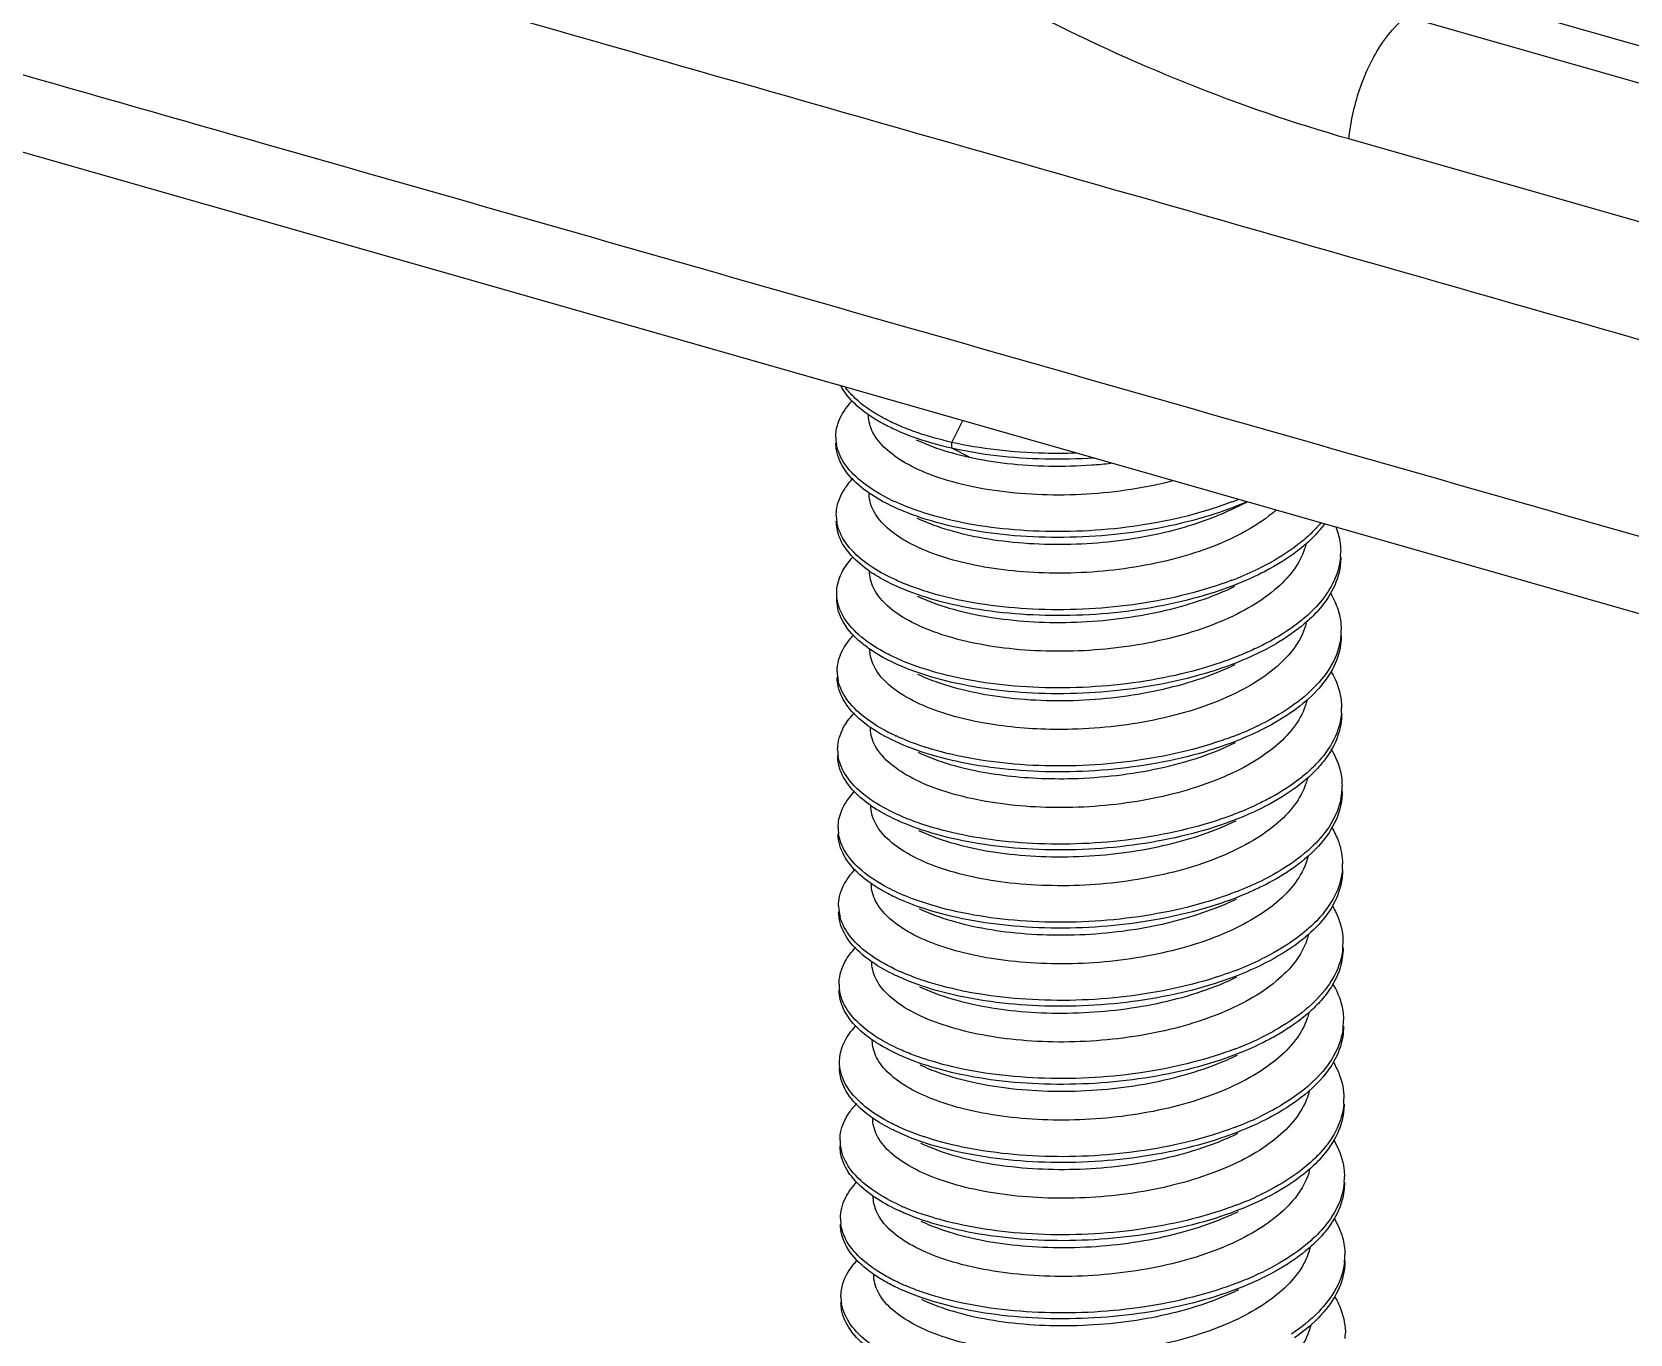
# Model space of a CAD drawing. Header units: millimetres. Extents: x 209 to 585, y 129 to 391.
# Drawn here: x 332.59 to 338.28, y 174.65 to 179.28 of the extents above; entities that cross this region are included whole.
import ezdxf

# ---------------------------------------------------------------- set-up
doc = ezdxf.new("R2010")
doc.units = ezdxf.units.MM
doc.layers.add('06___PRT_ALL_SURFS', color=7, linetype='Continuous')

# ---------------------------------------------------------------- blocks, each defined once
blk = doc.blocks.new('u31')
at = {"color": 7, "linetype": 'Continuous'}
for p, q in [((-14.8985, 25.363), (-82.3451, 44.616)), ((-15.0808, 25.2442), (-82.5045, 44.4907)), ((-15.3428, 24.6875), (-82.7672, 43.9341)), ((-84.5792, 42.5507), (-84.5282, 42.6505)), ((-84.5791, 42.524), (-84.5792, 42.5507)), ((-84.4978, 42.483), (-84.5791, 42.524)), ((-83.2906, 42.2505), (-83.2303, 42.28)), ((-83.1879, 41.2555), (-83.1897, 41.2546))]:
    blk.add_line(p, q, dxfattribs=at)
for centre, radius, start, end in [((-84.9167, 42.5743), 0.1909, 180.03024, 189.99682), ((-84.4325, 43.163), 0.9717, 244.15527, 245.26157), ((-83.8599, 43.7431), 1.5672, 290.87913, 291.98671), ((-84.9057, 42.2204), 0.1999, 180.70085, 188.25372), ((-83.1071, 42.0521), 0.3023, 355.22501, 0.25746), ((-84.5825, 42.5027), 0.6551, 235.55077, 237.15279), ((-83.8178, 43.2881), 1.4607, 290.73657, 295.46585), ((-83.0903, 41.6946), 0.2877, 355.05401, 0.50891), ((-84.9059, 41.5059), 0.1954, 180.1815, 192.46304), ((-83.0942, 41.3398), 0.2937, 355.07071, 0.19722), ((-84.6023, 41.7533), 0.6111, 233.6294, 235.40972), ((-84.4147, 42.1195), 0.9996, 245.04758, 245.26192), ((-83.8189, 42.5878), 1.4742, 290.80496, 295.26451), ((-84.9033, 41.1515), 0.196, 180.72526, 188.39063), ((-83.0979, 40.9826), 0.2995, 349.01761, 0.35253), ((-84.5709, 41.4418), 0.6647, 235.56576, 238.28308), ((-84.9172, 40.7926), 0.18, 179.96467, 188.1781), ((-83.0782, 40.6258), 0.2819, 355.17214, 0.49133), ((-84.8954, 40.4377), 0.1995, 180.38792, 194.92629), ((-83.0923, 40.271), 0.2982, 355.10566, 0.17545), ((-84.5842, 40.7018), 0.6322, 234.84674, 235.43922), ((-83.8085, 41.5091), 1.4637, 290.77595, 295.48815), ((-83.7542, 41.3915), 1.3341, 295.55682, 296.07816), ((-84.399, 41.0721), 1.0231, 245.49949, 245.9194), ((-84.9023, 40.0822), 0.1907, 180.63605, 188.46982), ((-83.0878, 39.9133), 0.2957, 351.04224, 0.43675), ((-83.8026, 41.1452), 1.4552, 291.0683, 295.43457), ((-83.8658, 41.3035), 1.6257, 290.9369, 291.14279), ((-83.0716, 39.5573), 0.2817, 355.10997, 0.40119), ((-83.8058, 40.8005), 1.468, 290.82013, 295.37126), ((-84.8855, 39.3696), 0.2031, 180.61677, 197.39089), ((-83.089, 39.2019), 0.3012, 355.16343, 0.20012), ((-84.5696, 39.6457), 0.6474, 235.51839, 236.02943), ((-84.3881, 40.0139), 1.0348, 245.49814, 246.77491), ((-83.801, 40.4377), 1.4609, 290.75431, 295.48018), ((-84.9019, 39.0125), 0.1848, 180.43048, 188.4587), ((-84.3318, 40.1481), 1.1802, 246.83326, 251.35445), ((-83.0773, 38.8441), 0.2916, 353.07183, 0.49211), ((-84.8933, 38.6549), 0.191, 180.03347, 190.06614), ((-83.0719, 38.4889), 0.2884, 355.07216, 0.26893)]:
    blk.add_arc(centre, radius, start, end, dxfattribs=at)
for points, start_tangent, end_tangent in [([(-82.7672, 43.9341), (-84.2208, 44.5152), (-85.5496, 45.3647), (-86.763, 46.4683), (-87.8191, 47.7796), (-88.684, 49.2385), (-89.3362, 50.782), (-89.7633, 52.3507), (-89.9597, 53.8982)], (-0.961533, 0.274688), (-0.051967, 0.998649)), ([(-82.7672, 43.9342), (-82.719, 44.1576), (-82.6248, 44.3572), (-82.5045, 44.4907)], (0.094501, 0.995525), (0.812925, 0.582368)), ([(-84.9574, 42.6752), (-85.0185, 42.7241), (-85.085, 42.8089)], (-0.823784, 0.566904), (-0.459798, 0.888024)), ([(-84.8399, 42.6362), (-84.9081, 42.671), (-85.0187, 42.7508), (-85.062, 42.7988)], (-0.908905, 0.417003), (-0.596917, 0.802303)), ([(-85.1076, 42.5742), (-85.0986, 42.6343), (-85.0468, 42.725), (-85.0324, 42.7413)], (-0.001572, 0.999999), (0.685925, 0.727672)), ([(-84.497, 42.3511), (-84.6498, 42.3939), (-84.7764, 42.4492), (-84.8724, 42.5147), (-84.9337, 42.5873), (-84.9581, 42.664), (-84.9584, 42.674)], (-0.977001, 0.213237), (-0.001212, 0.999999)), ([(-84.85, 42.6142), (-84.908, 42.6443), (-84.9574, 42.6752)], (-0.903911, 0.427721), (-0.823784, 0.566904)), ([(-84.5791, 42.524), (-84.7595, 42.5766), (-84.85, 42.6142)], (-0.975185, 0.221391), (-0.903911, 0.427721)), ([(-84.7319, 42.5935), (-84.7597, 42.6033), (-84.8399, 42.6362)], (-0.946682, 0.322169), (-0.908905, 0.417003)), ([(-84.5792, 42.5507), (-84.7319, 42.5935)], (-0.975185, 0.221391), (-0.946682, 0.322169)), ([(-84.9556, 42.3191), (-84.9809, 42.3376), (-85.0649, 42.4231), (-85.1046, 42.5145), (-85.1075, 42.5475)], (-0.822957, 0.568103), (-0.001572, 0.999999)), ([(-84.8561, 42.2885), (-84.981, 42.3643), (-85.065, 42.4498), (-85.1047, 42.5412)], (-0.899952, 0.435988), (-0.174758, 0.984611)), ([(-84.7408, 42.5626), (-84.6525, 42.5264), (-84.4978, 42.483)], (0.903554, -0.428473), (0.977001, -0.213237)), ([(-84.0148, 42.5015), (-84.1554, 42.5008), (-84.3755, 42.5161), (-84.5792, 42.5507)], (-0.999454, -0.03305), (-0.975185, 0.221391)), ([(-83.9281, 42.4791), (-84.1549, 42.4741), (-84.3752, 42.4893), (-84.5791, 42.524)], (-0.997743, -0.067156), (-0.975185, 0.221391)), ([(-84.4978, 42.483), (-84.3254, 42.4548), (-84.1358, 42.4426), (-83.9397, 42.4479), (-83.8532, 42.4557)], (0.977001, -0.213237), (0.993854, 0.110697)), ([(-85.1056, 42.2179), (-85.1041, 42.2442), (-85.0687, 42.3363), (-85.029, 42.3864)], (-0.011602, 0.999933), (0.691113, 0.722746)), ([(-83.5694, 42.3749), (-83.7102, 42.3442), (-83.9125, 42.3178), (-84.1167, 42.3104), (-84.3143, 42.3219), (-84.497, 42.3511)], (-0.968105, -0.250544), (-0.977001, 0.213237)), ([(-84.4949, 41.9948), (-84.6486, 42.0379), (-84.7776, 42.0947), (-84.8738, 42.1614), (-84.9333, 42.2339), (-84.9561, 42.311), (-84.9563, 42.3176)], (-0.977001, 0.213237), (-0.002371, 0.999997)), ([(-84.8478, 42.2579), (-84.8559, 42.2618), (-84.9556, 42.3191)], (-0.903985, 0.427564), (-0.822957, 0.568103)), ([(-83.2334, 42.2798), (-83.4008, 42.2176), (-83.612, 42.1639), (-83.8371, 42.1302), (-84.067, 42.1172), (-84.2926, 42.125), (-84.5048, 42.1529), (-84.6951, 42.1992), (-84.8478, 42.2579)], (-0.916091, -0.40097), (-0.903985, 0.427564)), ([(-84.727, 42.2362), (-84.8391, 42.2805)], (-0.947599, 0.319462), (-0.908202, 0.418531)), ([(-83.3013, 42.2788), (-83.4009, 42.2443), (-83.6122, 42.1907), (-83.8372, 42.1569), (-84.0671, 42.1439), (-84.2927, 42.1517), (-84.5049, 42.1796), (-84.6952, 42.2259), (-84.727, 42.2362)], (-0.93431, -0.356461), (-0.947599, 0.319462)), ([(-84.7387, 42.2063), (-84.6484, 42.1694), (-84.4956, 42.1266)], (0.903556, -0.428471), (0.977001, -0.213237)), ([(-84.4956, 42.1266), (-84.3221, 42.0984), (-84.1328, 42.0862), (-83.9385, 42.0912), (-83.7474, 42.1132), (-83.5615, 42.1522), (-83.3875, 42.2082), (-83.2906, 42.2505)], (0.977001, -0.213237), (0.898534, 0.438903)), ([(-83.0995, 42.2414), (-83.1175, 42.2263), (-83.2388, 42.1453), (-83.3872, 42.0762), (-83.5578, 42.0211), (-83.7434, 41.9818), (-83.9377, 41.9594), (-84.134, 41.9544), (-84.3216, 41.9666), (-84.4949, 41.9948)], (-0.753422, -0.657537), (-0.977001, 0.213237)), ([(-84.953, 41.9625), (-85.0372, 42.0348), (-85.0933, 42.1245), (-85.1054, 42.1912)], (-0.824488, 0.565879), (-0.011602, 0.999933)), ([(-84.8345, 41.923), (-84.9379, 41.9791), (-85.0373, 42.0615), (-85.0934, 42.1512), (-85.1035, 42.1917)], (-0.909709, 0.415247), (-0.143013, 0.989721)), ([(-82.9401, 42.1356), (-83.0017, 42.0826), (-83.1482, 41.99), (-83.1897, 41.9692)], (-0.71781, -0.696239), (-0.902249, -0.431216)), ([(-82.8953, 42.1842), (-82.9401, 42.1356)], (-0.632648, -0.77444), (-0.71781, -0.696239)), ([(-82.8788, 42.1786), (-82.8932, 42.1599), (-82.9268, 42.122)], (-0.5905, -0.807038), (-0.696365, -0.717688)), ([(-82.8284, 42.1686), (-82.8087, 42.0998), (-82.8048, 42.0534)], (0.378987, -0.925402), (0.004574, -0.99999)), ([(-82.9622, 42.0902), (-82.9693, 42.0646), (-83.0204, 41.9677), (-83.106, 41.8777), (-83.2249, 41.7956), (-83.3746, 41.7241), (-83.5471, 41.6671), (-83.7318, 41.6271), (-83.9258, 41.6038), (-84.1248, 41.598), (-84.3176, 41.61), (-84.4927, 41.6385)], (-0.221582, -0.975142), (-0.977001, 0.213237)), ([(-82.9268, 42.122), (-83.0015, 42.0559), (-83.148, 41.9633), (-83.1802, 41.9471)], (-0.696365, -0.717688), (-0.898802, -0.438354)), ([(-85.1036, 41.8616), (-85.0847, 41.9468), (-85.0288, 42.028)], (-0.002404, 0.999997), (0.686385, 0.727238)), ([(-82.8059, 42.0269), (-82.8126, 41.984), (-82.8622, 41.8703), (-82.9367, 41.7805)], (-0.083185, -0.996534), (-0.716392, -0.697698)), ([(-82.8047, 42.0267), (-82.8124, 41.9572), (-82.862, 41.8436), (-82.9223, 41.7681)], (0.004574, -0.99999), (-0.693056, -0.720884)), ([(-84.4927, 41.6385), (-84.6458, 41.6814), (-84.7743, 41.7377), (-84.8713, 41.8048), (-84.9315, 41.8783), (-84.954, 41.955), (-84.9542, 41.9614)], (-0.977001, 0.213237), (-0.002508, 0.999997)), ([(-84.8457, 41.9016), (-84.9378, 41.9523)], (-0.904212, 0.427084), (-0.839987, 0.542606)), ([(-83.1802, 41.9471), (-83.3269, 41.8854), (-83.531, 41.8249), (-83.752, 41.7838), (-83.9812, 41.7632), (-84.2094, 41.7634), (-84.4275, 41.7842), (-84.6267, 41.824), (-84.7991, 41.881), (-84.8457, 41.9016)], (-0.898802, -0.438354), (-0.904212, 0.427084)), ([(-84.7265, 41.8805), (-84.7993, 41.9077), (-84.8345, 41.923)], (-0.946979, 0.321294), (-0.909709, 0.415247)), ([(-83.3006, 41.9219), (-83.3271, 41.9121), (-83.5311, 41.8517), (-83.7522, 41.8105), (-83.9814, 41.7899), (-84.2096, 41.7902), (-84.4277, 41.8109), (-84.6269, 41.8508), (-84.7265, 41.8805)], (-0.934734, -0.355349), (-0.946979, 0.321294)), ([(-85.1017, 41.836), (-85.1034, 41.8539), (-85.1036, 41.8616)], (-0.14386, 0.989598), (-0.002404, 0.999997)), ([(-84.7366, 41.8499), (-84.6473, 41.8134), (-84.4935, 41.7703)], (0.90355, -0.428482), (0.977001, -0.213237)), ([(-84.4935, 41.7703), (-84.3203, 41.7421), (-84.1327, 41.7299), (-83.9363, 41.7349), (-83.742, 41.7574), (-83.5564, 41.7966), (-83.3859, 41.8518), (-83.2884, 41.8942)], (0.977001, -0.213237), (0.898534, 0.438905)), ([(-82.8511, 41.8619), (-82.8166, 41.7854), (-82.8027, 41.6971)], (0.511549, -0.859254), (0.008553, -0.999963)), ([(-84.9512, 41.6063), (-85.0037, 41.6474), (-85.0759, 41.7349), (-85.1032, 41.8272), (-85.1034, 41.8349)], (-0.823445, 0.567396), (-0.002404, 0.999997)), ([(-84.8339, 41.5674), (-84.8897, 41.5953), (-85.0039, 41.6741), (-85.0761, 41.7616), (-85.1017, 41.836)], (-0.908643, 0.417574), (-0.14386, 0.989598)), ([(-82.9367, 41.7805), (-82.9554, 41.763), (-83.0887, 41.6658), (-83.1889, 41.6123)], (-0.716392, -0.697698), (-0.902853, -0.42995)), ([(-82.9223, 41.7681), (-82.9553, 41.7363), (-83.0885, 41.6391), (-83.178, 41.5907)], (-0.693056, -0.720884), (-0.898919, -0.438115)), ([(-82.9619, 41.7266), (-82.9792, 41.6775), (-83.0462, 41.5771), (-83.1487, 41.4866), (-83.2833, 41.4072), (-83.4477, 41.3402), (-83.6331, 41.2893), (-83.8287, 41.2567), (-84.0289, 41.2422)], (-0.250136, -0.968211), (-0.99964, -0.026814)), ([(-85.1013, 41.5053), (-85.0947, 41.5569), (-85.0471, 41.648), (-85.0254, 41.673)], (-0.004167, 0.999991), (0.687563, 0.726124)), ([(-82.8037, 41.6698), (-82.8368, 41.5548), (-82.9145, 41.4447), (-83.0338, 41.3435), (-83.1879, 41.2555)], (-0.08656, -0.996247), (-0.903274, -0.429064)), ([(-82.8025, 41.6704), (-82.8036, 41.643), (-82.8366, 41.5281), (-82.9144, 41.418), (-82.9244, 41.4076)], (0.008553, -0.999963), (-0.699368, -0.714762)), ([(-84.4906, 41.2822), (-84.6434, 41.3249), (-84.7703, 41.3804), (-84.8657, 41.4454), (-84.9269, 41.5176), (-84.9516, 41.5942), (-84.952, 41.605)], (-0.977001, 0.213237), (-0.001027, 0.999999)), ([(-84.8436, 41.5453), (-84.8895, 41.5686), (-84.9512, 41.6063)], (-0.903848, 0.427854), (-0.823445, 0.567396)), ([(-83.178, 41.5907), (-83.2564, 41.5556), (-83.4522, 41.4885), (-83.668, 41.4401), (-83.8953, 41.4119), (-84.125, 41.4046), (-84.3478, 41.418), (-84.5548, 41.4511), (-84.7379, 41.5021), (-84.8436, 41.5453)], (-0.898919, -0.438115), (-0.903848, 0.427854)), ([(-84.7259, 41.5247), (-84.738, 41.5289), (-84.8339, 41.5674)], (-0.946642, 0.322286), (-0.908643, 0.417574)), ([(-83.2961, 41.5666), (-83.4523, 41.5152), (-83.6682, 41.4668), (-83.8955, 41.4387), (-84.1251, 41.4313), (-84.348, 41.4447), (-84.555, 41.4778), (-84.7259, 41.5247)], (-0.934031, -0.357192), (-0.946642, 0.322286)), ([(-83.1889, 41.6123), (-83.2566, 41.5823), (-83.2961, 41.5666)], (-0.902853, -0.42995), (-0.934031, -0.357192)), ([(-84.9647, 41.2612), (-85.0526, 41.346), (-85.0965, 41.437), (-85.1011, 41.4786)], (-0.805119, 0.593113), (-0.004167, 0.999991)), ([(-84.7345, 41.4936), (-84.6444, 41.4569), (-84.4914, 41.414)], (0.903552, -0.428478), (0.977001, -0.213237)), ([(-84.4914, 41.414), (-84.3162, 41.3856), (-84.1235, 41.3735), (-83.9245, 41.3793), (-83.7305, 41.4026), (-83.5458, 41.4426), (-83.3732, 41.4996), (-83.2863, 41.5379)], (0.977001, -0.213237), (0.898562, 0.438846)), ([(-82.8496, 41.5067), (-82.8305, 41.4705), (-82.8009, 41.3557), (-82.8005, 41.3408)], (0.513669, -0.857988), (0.003789, -0.999993)), ([(-84.8364, 41.2132), (-84.9649, 41.2879), (-85.0528, 41.3727), (-85.0967, 41.4637)], (-0.906658, 0.421867), (-0.2171, 0.976149)), ([(-82.9244, 41.4076), (-83.0336, 41.3167), (-83.1759, 41.2344)], (-0.699368, -0.714762), (-0.899015, -0.437917)), ([(-82.958, 41.3774), (-82.9664, 41.348), (-83.0195, 41.2506), (-83.1081, 41.1598), (-83.229, 41.0783), (-83.3781, 41.0084), (-83.5478, 40.9531), (-83.7329, 40.9136), (-83.9276, 40.8907), (-84.1255, 40.8854), (-84.3152, 40.8976), (-84.4885, 40.9259)], (-0.222754, -0.974875), (-0.977001, 0.213237)), ([(-85.0993, 41.149), (-85.0986, 41.1667), (-85.0675, 41.259), (-85.0228, 41.3172)], (-0.011762, 0.999931), (0.691255, 0.722611)), ([(-84.0289, 41.2422), (-84.1906, 41.2438), (-84.3458, 41.2574), (-84.4906, 41.2822)], (-0.99964, -0.026814), (-0.977001, 0.213237)), ([(-82.8016, 41.3146), (-82.8174, 41.24), (-82.8791, 41.1277), (-82.9335, 41.0669)], (-0.085595, -0.99633), (-0.717596, -0.69646)), ([(-82.8003, 41.3141), (-82.8172, 41.2133), (-82.879, 41.1009), (-82.9199, 41.0537)], (0.003789, -0.999993), (-0.695558, -0.71847)), ([(-84.4885, 40.9259), (-84.6427, 40.9692), (-84.7723, 41.0263), (-84.8689, 41.0939), (-84.9281, 41.1671), (-84.9499, 41.2441), (-84.95, 41.2487)], (-0.977001, 0.213237), (-0.003264, 0.999995)), ([(-84.8415, 41.189), (-84.9492, 41.2502)], (-0.904169, 0.427176), (-0.823156, 0.567815)), ([(-84.0396, 41.0485), (-84.266, 41.0545), (-84.4797, 41.0806), (-84.6724, 41.1253), (-84.8362, 41.1865), (-84.8415, 41.189)], (-0.999812, -0.019398), (-0.904169, 0.427176)), ([(-84.721, 41.1674), (-84.833, 41.2117)], (-0.947463, 0.319865), (-0.908229, 0.418473)), ([(-83.2953, 41.2097), (-83.3762, 41.1812), (-83.5857, 41.1258), (-83.8099, 41.0902), (-84.0398, 41.0753)], (-0.934429, -0.356151), (-0.999812, -0.019398)), ([(-83.1759, 41.2344), (-83.1896, 41.2279), (-83.3761, 41.1545), (-83.5856, 41.0991), (-83.8098, 41.0635), (-84.0396, 41.0485)], (-0.899015, -0.437917), (-0.999812, -0.019398)), ([(-84.9467, 40.8936), (-85.0235, 40.9579), (-85.0837, 41.0471), (-85.0991, 41.1223)], (-0.824394, 0.566016), (-0.011762, 0.999931)), ([(-84.8286, 40.8543), (-84.9204, 40.9031), (-85.0236, 40.9846), (-85.0838, 41.0738), (-85.0972, 41.1229)], (-0.909466, 0.415779), (-0.1451, 0.989417)), ([(-84.7324, 41.1373), (-84.6421, 41.1005), (-84.4893, 41.0577)], (0.903553, -0.428477), (0.977001, -0.213237)), ([(-84.0398, 41.0753), (-84.2661, 41.0812), (-84.4799, 41.1073), (-84.6726, 41.152), (-84.721, 41.1674)], (-0.999812, -0.019398), (-0.947463, 0.319865)), ([(-84.0276, 41.0177), (-83.8274, 41.0322), (-83.6317, 41.0648), (-83.4463, 41.1157), (-83.2842, 41.1816)], (0.99964, 0.026814), (0.89863, 0.438708)), ([(-82.8497, 41.1539), (-82.8043, 41.0415), (-82.7985, 40.9845)], (0.521685, -0.853138), (0.005829, -0.999983)), ([(-84.4893, 41.0577), (-84.3445, 41.0329), (-84.1893, 41.0194), (-84.0276, 41.0177)], (0.977001, -0.213237), (0.99964, 0.026814)), ([(-82.9335, 41.0669), (-82.9837, 41.0228), (-83.127, 40.929), (-83.1837, 40.9002)], (-0.717596, -0.69646), (-0.902365, -0.430973)), ([(-82.9199, 41.0537), (-82.9836, 40.996), (-83.1268, 40.9023), (-83.1738, 40.8781)], (-0.695558, -0.71847), (-0.898795, -0.438369)), ([(-82.9561, 41.0201), (-82.9631, 40.9952), (-83.015, 40.8975), (-83.1011, 40.8076), (-83.2203, 40.7257), (-83.3706, 40.6542), (-83.5441, 40.5972), (-83.7301, 40.5574), (-83.9227, 40.5346), (-84.1203, 40.5291), (-84.3119, 40.5412), (-84.4864, 40.5696)], (-0.225896, -0.974151), (-0.977001, 0.213237)), ([(-85.0972, 40.7927), (-85.082, 40.8695), (-85.0234, 40.9579)], (-0.000293, 1), (0.6828, 0.730605)), ([(-83.1837, 40.9002), (-83.2946, 40.8529)], (-0.902365, -0.430973), (-0.934784, -0.355217)), ([(-82.804, 40.9256), (-82.8494, 40.8116), (-82.9299, 40.712)], (-0.191061, -0.981578), (-0.715585, -0.698526)), ([(-82.7983, 40.9578), (-82.8038, 40.8989), (-82.8492, 40.7849), (-82.9153, 40.6999)], (0.005829, -0.999983), (-0.691969, -0.721927)), ([(-84.4864, 40.5696), (-84.6393, 40.6124), (-84.7666, 40.668), (-84.8634, 40.7345), (-84.9242, 40.8077), (-84.9476, 40.8845), (-84.9478, 40.8924)], (-0.977001, 0.213237), (-0.001868, 0.999998)), ([(-84.8394, 40.8326), (-84.9203, 40.8764)], (-0.904117, 0.427285), (-0.850305, 0.52629)), ([(-83.1738, 40.8781), (-83.303, 40.8229), (-83.5051, 40.7607), (-83.7249, 40.7178), (-83.9538, 40.6952), (-84.1825, 40.6936), (-84.4019, 40.7125), (-84.6031, 40.7507), (-84.7783, 40.8062), (-84.8394, 40.8326)], (-0.898795, -0.438369), (-0.904117, 0.427285)), ([(-84.7206, 40.8117), (-84.7785, 40.8329), (-84.8286, 40.8543)], (-0.946841, 0.321701), (-0.909466, 0.415779)), ([(-83.2946, 40.8529), (-83.3032, 40.8496), (-83.5052, 40.7875), (-83.7251, 40.7445), (-83.9539, 40.722), (-84.1826, 40.7203), (-84.402, 40.7392), (-84.6033, 40.7774), (-84.7206, 40.8117)], (-0.934784, -0.355217), (-0.946841, 0.321701)), ([(-84.4872, 40.7014), (-84.3138, 40.6731), (-84.1241, 40.6609), (-83.9263, 40.6663), (-83.7315, 40.6891), (-83.5464, 40.7287), (-83.3767, 40.7839), (-83.2821, 40.8253)], (0.977001, -0.213237), (0.898539, 0.438893)), ([(-84.9449, 40.5375), (-84.9886, 40.5708), (-85.0648, 40.6577), (-85.0963, 40.7497), (-85.097, 40.7659)], (-0.823178, 0.567783), (-0.000293, 1)), ([(-84.8279, 40.4986), (-84.8709, 40.5197), (-84.9887, 40.5976), (-85.065, 40.6844), (-85.0954, 40.7669)], (-0.908423, 0.418053), (-0.14198, 0.98987)), ([(-84.7302, 40.781), (-84.6414, 40.7447), (-84.4872, 40.7014)], (0.903552, -0.428478), (0.977001, -0.213237)), ([(-82.8435, 40.7908), (-82.8137, 40.727), (-82.7963, 40.6282)], (0.506519, -0.862229), (0.008245, -0.999966)), ([(-82.9299, 40.712), (-82.9388, 40.7035), (-83.0686, 40.6053), (-83.1828, 40.5432)], (-0.715585, -0.698526), (-0.903019, -0.4296)), ([(-82.9153, 40.6999), (-82.9387, 40.6768), (-83.0684, 40.5786), (-83.1717, 40.5218)], (-0.691969, -0.721927), (-0.898977, -0.437996)), ([(-85.0949, 40.4363), (-85.0905, 40.4794), (-85.0469, 40.5709), (-85.0187, 40.6045)], (-0.007203, 0.999974), (0.689094, 0.724672)), ([(-82.9546, 40.6611), (-82.9637, 40.6309), (-83.0193, 40.5327), (-83.1098, 40.4424), (-83.231, 40.3621), (-83.3796, 40.2935), (-83.5515, 40.2384), (-83.7373, 40.1995), (-83.9305, 40.1776), (-84.1243, 40.1729), (-84.3112, 40.185), (-84.4843, 40.2132)], (-0.235903, -0.971777), (-0.977001, 0.213237)), ([(-82.7973, 40.602), (-82.8255, 40.4963), (-82.8993, 40.3856), (-82.93, 40.3535)], (-0.084069, -0.99646), (-0.718324, -0.695709)), ([(-82.7961, 40.6015), (-82.7965, 40.5847), (-82.8254, 40.4696), (-82.8991, 40.3589), (-82.9174, 40.3393)], (0.008245, -0.999966), (-0.698212, -0.715891)), ([(-84.4843, 40.2132), (-84.6374, 40.2561), (-84.7652, 40.3121), (-84.8607, 40.3777), (-84.9211, 40.4495), (-84.9454, 40.5263), (-84.9457, 40.5361)], (-0.977001, 0.213237), (-0.001332, 0.999999)), ([(-84.8372, 40.4763), (-84.8707, 40.493), (-84.9449, 40.5375)], (-0.903827, 0.427897), (-0.823178, 0.567783)), ([(-83.1828, 40.5432), (-83.2335, 40.5203), (-83.29, 40.4975)], (-0.903019, -0.4296), (-0.934106, -0.356995)), ([(-83.1717, 40.5218), (-83.2334, 40.4936), (-83.4269, 40.4249), (-83.6413, 40.3748), (-83.8679, 40.3447), (-84.0977, 40.3355), (-84.3215, 40.347), (-84.5304, 40.3784), (-84.7159, 40.4278), (-84.8372, 40.4763)], (-0.898977, -0.437996), (-0.903827, 0.427897)), ([(-84.7161, 40.4546), (-84.8279, 40.4986)], (-0.947592, 0.319483), (-0.908423, 0.418053)), ([(-83.29, 40.4975), (-83.4271, 40.4517), (-83.6415, 40.4015), (-83.8681, 40.3714), (-84.0979, 40.3622), (-84.3217, 40.3737), (-84.5306, 40.4051), (-84.7161, 40.4546)], (-0.934106, -0.356995), (-0.947592, 0.319483)), ([(-84.4851, 40.3451), (-84.3105, 40.3167), (-84.1189, 40.3046), (-83.9214, 40.3101), (-83.7287, 40.3329), (-83.5428, 40.3728), (-83.3693, 40.4297), (-83.28, 40.469)], (0.977001, -0.213237), (0.898555, 0.43886)), ([(-84.9482, 40.185), (-85.04, 40.269), (-85.088, 40.3596), (-85.0947, 40.4096)], (-0.817606, 0.575777), (-0.007203, 0.999974)), ([(-84.8233, 40.1412), (-84.9484, 40.2117), (-85.0402, 40.2957), (-85.0882, 40.3863)], (-0.90995, 0.414718), (-0.258591, 0.965987)), ([(-84.7281, 40.4247), (-84.638, 40.3879), (-84.4851, 40.3451)], (0.903556, -0.428471), (0.977001, -0.213237)), ([(-82.8439, 40.4389), (-82.8291, 40.4119), (-82.7954, 40.2973), (-82.7942, 40.2719)], (0.516083, -0.856539), (0.003331, -0.999994)), ([(-82.9174, 40.3393), (-83.0147, 40.2566), (-83.1676, 40.1665), (-83.1696, 40.1655)], (-0.698212, -0.715891), (-0.89893, -0.438092)), ([(-82.93, 40.3535), (-83.0149, 40.2833), (-83.1677, 40.1932)], (-0.718324, -0.695709), (-0.89819, -0.439608)), ([(-85.093, 40.08), (-85.0928, 40.0892), (-85.0659, 40.1818), (-85.0168, 40.2479)], (-0.01, 0.99995), (0.690571, 0.723265)), ([(-82.9515, 40.309), (-82.9595, 40.2805), (-83.0114, 40.1839), (-83.0987, 40.0934), (-83.2192, 40.0112), (-83.3694, 39.9403), (-83.5406, 39.8844)], (-0.220701, -0.975341), (-0.966084, -0.258227)), ([(-82.7953, 40.2455), (-82.8076, 40.1816), (-82.8653, 40.0688), (-82.9661, 39.963), (-83.106, 39.8681), (-83.1776, 39.8311)], (-0.085069, -0.996375), (-0.90251, -0.430668)), ([(-82.794, 40.2451), (-82.8074, 40.1548), (-82.8651, 40.042), (-82.9129, 39.9853)], (0.003331, -0.999994), (-0.694775, -0.719227)), ([(-84.4822, 39.8569), (-84.6368, 39.9004), (-84.7667, 39.9578), (-84.8633, 40.0256), (-84.9222, 40.0991), (-84.9435, 40.1755), (-84.9436, 40.1798)], (-0.977001, 0.213237), (-0.003486, 0.999994)), ([(-84.8351, 40.12), (-84.9428, 40.1812)], (-0.904266, 0.426969), (-0.823517, 0.567292)), ([(-83.1696, 40.1655), (-83.3515, 40.0916), (-83.5593, 40.0344), (-83.7825, 39.9969), (-84.0122, 39.9801), (-84.2393, 39.9841), (-84.4546, 40.0084), (-84.6495, 40.0516), (-84.8163, 40.1114), (-84.8351, 40.12)], (-0.89893, -0.438092), (-0.904266, 0.426969)), ([(-84.7151, 40.0986), (-84.8164, 40.1381)], (-0.947302, 0.320343), (-0.912965, 0.408039)), ([(-83.2893, 40.1406), (-83.3517, 40.1183), (-83.5594, 40.0612), (-83.7826, 40.0237), (-84.0124, 40.0068), (-84.2394, 40.0109), (-84.4547, 40.0351), (-84.6497, 40.0783), (-84.7151, 40.0986)], (-0.934546, -0.355843), (-0.947302, 0.320343)), ([(-84.4829, 39.9888), (-84.3098, 39.9605), (-84.123, 39.9484), (-83.9292, 39.9531), (-83.736, 39.9751), (-83.5502, 40.0139), (-83.3783, 40.069), (-83.2779, 40.1127)], (0.977001, -0.213237), (0.898529, 0.438915)), ([(-84.9404, 39.8247), (-85.0094, 39.8811), (-85.0737, 39.9698), (-85.0928, 40.0533)], (-0.824125, 0.566408), (-0.01, 0.99995)), ([(-84.8226, 39.7855), (-84.9026, 39.8272), (-85.0095, 39.9078), (-85.0738, 39.9965), (-85.0909, 40.0541)], (-0.909186, 0.416389), (-0.146244, 0.989249)), ([(-84.726, 40.0684), (-84.636, 40.0316), (-84.4829, 39.9888)], (0.90355, -0.428483), (0.977001, -0.213237)), ([(-82.8426, 40.0837), (-82.8003, 39.9831), (-82.7921, 39.9156)], (0.518898, -0.854836), (0.007113, -0.999975)), ([(-82.9502, 39.949), (-82.9574, 39.9243), (-83.0107, 39.8258), (-83.0987, 39.7354), (-83.219, 39.6538), (-83.3702, 39.5829), (-83.5441, 39.5266), (-83.7301, 39.4874), (-83.9213, 39.4653), (-84.1164, 39.4602), (-84.3063, 39.4723), (-84.48, 39.5006)], (-0.2335, -0.972357), (-0.977001, 0.213237)), ([(-82.9129, 39.9853), (-82.9659, 39.9363), (-83.1059, 39.8414), (-83.1674, 39.8092)], (-0.694775, -0.719227), (-0.898814, -0.438329)), ([(-85.0908, 39.7237), (-85.0789, 39.7921), (-85.0231, 39.8824), (-85.0161, 39.89)], (-0.000133, 1), (0.684358, 0.729146)), ([(-83.5406, 39.8844), (-83.7247, 39.8449), (-83.9188, 39.822), (-84.1173, 39.8164), (-84.3085, 39.8287), (-84.4822, 39.8569)], (-0.966084, -0.258227), (-0.977001, 0.213237)), ([(-82.792, 39.8888), (-82.7956, 39.8405), (-82.8369, 39.7262), (-82.9224, 39.6174), (-83.0486, 39.5181), (-83.1653, 39.4529)], (0.007113, -0.999975), (-0.899022, -0.437903)), ([(-84.48, 39.5006), (-84.6328, 39.5434), (-84.7594, 39.5986), (-84.8557, 39.6644), (-84.917, 39.7372), (-84.9411, 39.8139), (-84.9415, 39.8235)], (-0.977001, 0.213237), (-0.00132, 0.999999)), ([(-84.833, 39.7637), (-84.9025, 39.8005), (-84.9404, 39.8247)], (-0.90401, 0.427511), (-0.824125, 0.566408)), ([(-83.1674, 39.8092), (-83.2793, 39.7606), (-83.4793, 39.6967)], (-0.898814, -0.438329), (-0.968013, -0.250901)), ([(-82.7957, 39.8673), (-82.837, 39.7529), (-82.9225, 39.6441), (-82.9268, 39.64)], (-0.156331, -0.987705), (-0.720062, -0.693909)), ([(-83.4793, 39.6967), (-83.6979, 39.6519), (-83.9263, 39.6275), (-84.1554, 39.624), (-84.376, 39.641), (-84.5793, 39.6775), (-84.7572, 39.7315), (-84.833, 39.7637)], (-0.968013, -0.250901), (-0.90401, 0.427511)), ([(-84.7146, 39.7429), (-84.7573, 39.7582), (-84.8226, 39.7855)], (-0.946735, 0.322015), (-0.909186, 0.416389)), ([(-83.4795, 39.7235), (-83.6981, 39.6786), (-83.9265, 39.6542), (-84.1556, 39.6507), (-84.3762, 39.6677), (-84.5795, 39.7042), (-84.7146, 39.7429)], (-0.968013, -0.250901), (-0.946735, 0.322015)), ([(-83.5393, 39.6599), (-83.3681, 39.7159), (-83.2757, 39.7563)], (0.966084, 0.258227), (0.898542, 0.438887)), ([(-83.2849, 39.7852), (-83.4795, 39.7235)], (-0.933974, -0.357341), (-0.968013, -0.250901)), ([(-85.089, 39.6978), (-85.0891, 39.699), (-85.0908, 39.7237)], (-0.139624, 0.990205), (-0.000133, 1)), ([(-84.9386, 39.4686), (-84.9731, 39.4943), (-85.0533, 39.5805), (-85.089, 39.6722), (-85.0906, 39.697)], (-0.82301, 0.568026), (-0.000133, 1)), ([(-84.8219, 39.4298), (-84.8518, 39.4443), (-84.9733, 39.521), (-85.0534, 39.6073), (-85.089, 39.6978)], (-0.90827, 0.418385), (-0.139624, 0.990205)), ([(-84.7239, 39.7121), (-84.6355, 39.6759), (-84.4808, 39.6325)], (0.903554, -0.428474), (0.977001, -0.213237)), ([(-84.4808, 39.6325), (-84.3072, 39.6042), (-84.1159, 39.592), (-83.9174, 39.5975), (-83.7234, 39.6205), (-83.5393, 39.6599)], (0.977001, -0.213237), (0.966084, 0.258227)), ([(-82.8374, 39.7224), (-82.8112, 39.6685), (-82.7899, 39.5592)], (0.507721, -0.861522), (0.007045, -0.999975)), ([(-82.9479, 39.5937), (-82.9569, 39.5634), (-83.0116, 39.4655), (-83.1016, 39.3749), (-83.223, 39.2941), (-83.3713, 39.2253), (-83.5422, 39.1702), (-83.7279, 39.1311), (-83.9219, 39.1088), (-84.1176, 39.1039), (-84.3047, 39.1161), (-84.4779, 39.1443)], (-0.230441, -0.973086), (-0.977001, 0.213237)), ([(-82.9268, 39.64), (-83.0488, 39.5448), (-83.1768, 39.4741)], (-0.720062, -0.693909), (-0.903158, -0.429308)), ([(-85.0886, 39.3674), (-85.0858, 39.402), (-85.0465, 39.4938), (-85.0121, 39.5358)], (-0.009928, 0.999951), (0.690345, 0.72348)), ([(-82.7909, 39.5333), (-82.8146, 39.4378), (-82.8844, 39.3265), (-82.9234, 39.2848)], (-0.08464, -0.996412), (-0.718029, -0.696013)), ([(-82.7897, 39.5325), (-82.7897, 39.5264), (-82.8145, 39.411), (-82.8842, 39.2998), (-82.9104, 39.2709)], (0.007045, -0.999975), (-0.697208, -0.716869)), ([(-84.4779, 39.1443), (-84.6315, 39.1873), (-84.7601, 39.2439), (-84.8561, 39.3103), (-84.9158, 39.3825), (-84.9391, 39.4595), (-84.9393, 39.4671)], (-0.977001, 0.213237), (-0.00199, 0.999998)), ([(-84.8309, 39.4074), (-84.8516, 39.4175), (-84.9386, 39.4686)], (-0.903871, 0.427806), (-0.82301, 0.568026)), ([(-83.1653, 39.4529), (-83.2106, 39.4318), (-83.4018, 39.3615), (-83.6147, 39.3096), (-83.8405, 39.2777), (-84.0704, 39.2665), (-84.2952, 39.2762), (-84.5058, 39.3058), (-84.6938, 39.3537), (-84.8309, 39.4074)], (-0.899022, -0.437903), (-0.903871, 0.427806)), ([(-84.7096, 39.3856), (-84.8219, 39.4298)], (-0.947688, 0.319198), (-0.90827, 0.418385)), ([(-83.284, 39.4284), (-83.402, 39.3883), (-83.6148, 39.3363), (-83.8407, 39.3044), (-84.0706, 39.2932), (-84.2953, 39.3029), (-84.5059, 39.3325), (-84.6939, 39.3804), (-84.7096, 39.3856)], (-0.934203, -0.356743), (-0.947688, 0.319198)), ([(-84.4787, 39.2761), (-84.3049, 39.2478), (-84.1151, 39.2357), (-83.92, 39.2409), (-83.7288, 39.2629), (-83.5428, 39.3021), (-83.3688, 39.3584), (-83.2736, 39.4)], (0.977001, -0.213237), (0.898539, 0.438894)), ([(-82.8382, 39.3709), (-82.8281, 39.3533), (-82.7902, 39.239), (-82.7878, 39.2029)], (0.51823, -0.855241), (0.00367, -0.999993)), ([(-84.9361, 39.112), (-85.027, 39.192), (-85.0791, 39.2822), (-85.0884, 39.3407)], (-0.824293, 0.566163), (-0.009928, 0.999951)), ([(-84.8172, 39.0724), (-84.9315, 39.1355), (-85.0272, 39.2187), (-85.0793, 39.3089)], (-0.909879, 0.414874), (-0.299077, 0.954229)), ([(-84.7218, 39.3557), (-84.6315, 39.3189), (-84.4787, 39.2761)], (0.903556, -0.428469), (0.977001, -0.213237)), ([(-82.9451, 39.2403), (-82.9524, 39.2138), (-83.0034, 39.1172), (-83.0893, 39.0271), (-83.2083, 38.9449), (-83.3578, 38.8735), (-83.5299, 38.8166), (-83.714, 38.7767), (-83.9082, 38.7534), (-84.1074, 38.7474), (-84.3004, 38.7595), (-84.4758, 38.788)], (-0.219708, -0.975566), (-0.977001, 0.213237)), ([(-82.9234, 39.2848), (-82.9963, 39.2233), (-83.146, 39.1319), (-83.1725, 39.1189)], (-0.718029, -0.696013), (-0.902177, -0.431366)), ([(-82.9104, 39.2709), (-82.9961, 39.1966), (-83.1458, 39.1052), (-83.1632, 39.0966)], (-0.697208, -0.716869), (-0.898845, -0.438267)), ([(-85.0867, 39.0111), (-85.0639, 39.1045), (-85.0111, 39.1783)], (-0.006288, 0.99998), (0.688936, 0.724822)), ([(-82.7889, 39.1765), (-82.7982, 39.1232), (-82.8518, 39.0099), (-82.9201, 38.9297)], (-0.084158, -0.996452), (-0.716945, -0.69713)), ([(-82.7877, 39.1762), (-82.7981, 39.0964), (-82.8516, 38.9832), (-82.9059, 38.917)], (0.00367, -0.999993), (-0.693882, -0.720088)), ([(-84.4758, 38.788), (-84.629, 38.8309), (-84.758, 38.8875), (-84.8549, 38.9548), (-84.9149, 39.0283), (-84.9371, 39.105), (-84.9372, 39.1109)], (-0.977001, 0.213237), (-0.00275, 0.999996)), ([(-84.8288, 39.0511), (-84.9314, 39.1088)], (-0.904269, 0.426963), (-0.82931, 0.558789)), ([(-83.1632, 39.0966), (-83.3272, 39.0288), (-83.5331, 38.9699), (-83.7553, 38.9306), (-83.9848, 38.9118), (-84.2125, 38.914), (-84.4292, 38.9364), (-84.6263, 38.9779), (-84.796, 39.0363), (-84.8288, 39.0511)], (-0.898845, -0.438267), (-0.904269, 0.426963)), ([(-83.2833, 39.0716), (-83.3274, 39.0555), (-83.5333, 38.9967), (-83.7554, 38.9573), (-83.9849, 38.9386), (-84.2126, 38.9407), (-84.4294, 38.9632), (-84.6265, 39.0047), (-84.7092, 39.0298)], (-0.934652, -0.355564), (-0.947134, 0.320838)), ([(-84.7196, 38.9994), (-84.6301, 38.9629), (-84.4766, 38.9198)], (0.90355, -0.428483), (0.977001, -0.213237)), ([(-84.4766, 38.9198), (-84.3034, 38.8916), (-84.1163, 38.8794), (-83.9206, 38.8843), (-83.7266, 38.9066), (-83.5409, 38.9457), (-83.3699, 39.0009), (-83.2715, 39.0437)], (0.977001, -0.213237), (0.898532, 0.438908)), ([(-82.8352, 39.0132), (-82.7966, 38.9247), (-82.7857, 38.8466)], (0.515551, -0.856859), (0.008111, -0.999967)), ([(-84.9341, 38.7558), (-84.995, 38.8044), (-85.0633, 38.8925), (-85.0865, 38.9844)], (-0.82378, 0.566909), (-0.006288, 0.99998)), ([(-84.8166, 38.7167), (-84.8845, 38.7514), (-84.9951, 38.8311), (-85.0634, 38.9192), (-85.0847, 38.9853)], (-0.9089, 0.417013), (-0.145901, 0.989299)), ([(-82.9201, 38.9297), (-82.9488, 38.9034), (-83.0854, 38.8073), (-83.1716, 38.762)], (-0.716945, -0.69713), (-0.902682, -0.430308)), ([(-82.9059, 38.917), (-82.9486, 38.8766), (-83.0852, 38.7806), (-83.1611, 38.7402)], (-0.693882, -0.720088), (-0.898863, -0.438229)), ([(-82.9437, 38.8805), (-82.9796, 38.7936), (-83.0498, 38.7049), (-83.1481, 38.6248)], (-0.233486, -0.97236), (-0.82745, -0.56154)), ([(-85.0843, 38.6548), (-85.0754, 38.7146), (-85.0237, 38.8054), (-85.009, 38.8219)], (-0.001632, 0.999999), (0.685971, 0.727629)), ([(-82.7879, 38.8089), (-82.825, 38.6943), (-82.9066, 38.5848), (-83.0293, 38.4845)], (-0.12115, -0.992634), (-0.832087, -0.554646)), ([(-82.7856, 38.8199), (-82.7877, 38.7822), (-82.8248, 38.6675), (-82.9064, 38.5581), (-82.908, 38.5564)], (0.008111, -0.999967), (-0.700746, -0.713411)), ([(-84.4737, 38.4317), (-84.6265, 38.4744), (-84.7533, 38.5298), (-84.8488, 38.595), (-84.9101, 38.6673), (-84.9347, 38.744), (-84.9351, 38.7545)], (-0.977001, 0.213237), (-0.001085, 0.999999)), ([(-84.8266, 38.6947), (-84.8843, 38.7247), (-84.9341, 38.7558)], (-0.903913, 0.427716), (-0.82378, 0.566909)), ([(-83.1611, 38.7402), (-83.2559, 38.6984), (-83.4538, 38.6329), (-83.671, 38.5863), (-83.8989, 38.5599), (-84.1283, 38.5545), (-84.35, 38.5697), (-84.5553, 38.6044), (-84.7358, 38.657), (-84.8266, 38.6947)], (-0.898863, -0.438229), (-0.903913, 0.427716)), ([(-84.7086, 38.674), (-84.7359, 38.6837), (-84.8166, 38.7167)], (-0.946667, 0.322215), (-0.9089, 0.417013)), ([(-83.2788, 38.7162), (-83.4539, 38.6596), (-83.6712, 38.613), (-83.899, 38.5866), (-84.1284, 38.5812), (-84.3502, 38.5964), (-84.5554, 38.6312), (-84.7086, 38.674)], (-0.933983, -0.357316), (-0.946667, 0.322215)), ([(-83.1716, 38.762), (-83.256, 38.7251), (-83.2788, 38.7162)], (-0.902682, -0.430308), (-0.933983, -0.357316)), ([(-84.7175, 38.6431), (-84.6277, 38.6064), (-84.4745, 38.5635)], (0.903551, -0.42848), (0.977001, -0.213237)), ([(-84.4745, 38.5635), (-84.2991, 38.535), (-84.1061, 38.523), (-83.9068, 38.5289), (-83.7127, 38.5522), (-83.5286, 38.5922), (-83.3565, 38.649), (-83.2694, 38.6874)], (0.977001, -0.213237), (0.898561, 0.438848)), ([(-82.8319, 38.6549), (-82.8091, 38.6099), (-82.7836, 38.4948), (-82.7835, 38.4903)], (0.510965, -0.859601), (0.005099, -0.999987)), ([(-84.9323, 38.3997), (-84.9573, 38.4179), (-85.0414, 38.5034), (-85.0812, 38.5948), (-85.0842, 38.6281)], (-0.822955, 0.568106), (-0.001632, 0.999999)), ([(-84.8324, 38.3689), (-84.9574, 38.4446), (-85.0416, 38.5301), (-85.0814, 38.6215)], (-0.900146, 0.435588), (-0.175957, 0.984398)), ([(-83.1481, 38.6248), (-83.2743, 38.5528), (-83.4254, 38.4915), (-83.5938, 38.4438), (-83.7707, 38.4114), (-83.9518, 38.3941), (-84.1338, 38.3918), (-84.3108, 38.4046), (-84.4737, 38.4317)], (-0.82745, -0.56154), (-0.977001, 0.213237)), ([(-82.9412, 38.5261), (-82.9497, 38.4967), (-83.0033, 38.3992), (-83.0923, 38.3084), (-83.2133, 38.227), (-83.3622, 38.1574), (-83.5321, 38.1023), (-83.7175, 38.0628), (-83.9121, 38.0401), (-84.1095, 38.0349), (-84.2983, 38.0471), (-84.4716, 38.0754)], (-0.225548, -0.974232), (-0.977001, 0.213237)), ([(-82.908, 38.5564), (-83.0153, 38.4672)], (-0.700746, -0.713411), (-0.822068, -0.569389))]:
    blk.add_spline(points, degree=3, dxfattribs=dict(at, start_tangent=start_tangent, end_tangent=end_tangent))
at = {"layer": '06___PRT_ALL_SURFS', "color": 7, "linetype": 'Continuous'}
blk.add_line((-89.4919, 44.0674), (-6.8892, 20.488), dxfattribs=at)
for points, start_tangent, end_tangent in [([(-7.81, 22.0002), (-8.2821, 22.1348), (-9.5999, 22.511), (-12.2334, 23.2627), (-14.8672, 24.0146), (-17.501, 24.7664), (-22.7685, 26.27), (-28.036, 27.7737), (-33.3036, 29.2773), (-38.5711, 30.781), (-49.1062, 33.7883), (-59.6413, 36.7955), (-64.9088, 38.2992), (-70.1763, 39.8028), (-75.4439, 41.3065), (-80.7114, 42.8101), (-83.3451, 43.5619), (-85.979, 44.3138), (-88.6125, 45.0655), (-89.9302, 45.4417), (-90.402, 45.5765)], (-0.961497, 0.274816), (-0.961682, 0.274166)), ([(-7.6593, 21.0597), (-10.2403, 21.7964), (-12.8205, 22.5328), (-17.983, 24.0065), (-28.3077, 26.9537), (-38.6323, 29.9009), (-48.957, 32.8482), (-59.2816, 35.7954), (-69.6063, 38.7426), (-79.9309, 41.6898), (-85.0935, 43.1635), (-87.6735, 43.9001), (-89.2628, 44.3537)], (-0.961687, 0.274149), (-0.961583, 0.274515))]:
    blk.add_spline(points, degree=3, dxfattribs=dict(at, start_tangent=start_tangent, end_tangent=end_tangent))

msp = doc.modelspace()

# ---------------------------------------------------------------- block references
at = {"xscale": 0.78, "yscale": 0.78, "zscale": 0.78}
msp.add_blockref('u31', (401.8381, 144.6323), dxfattribs=at)

doc.saveas('drawing.dxf')
